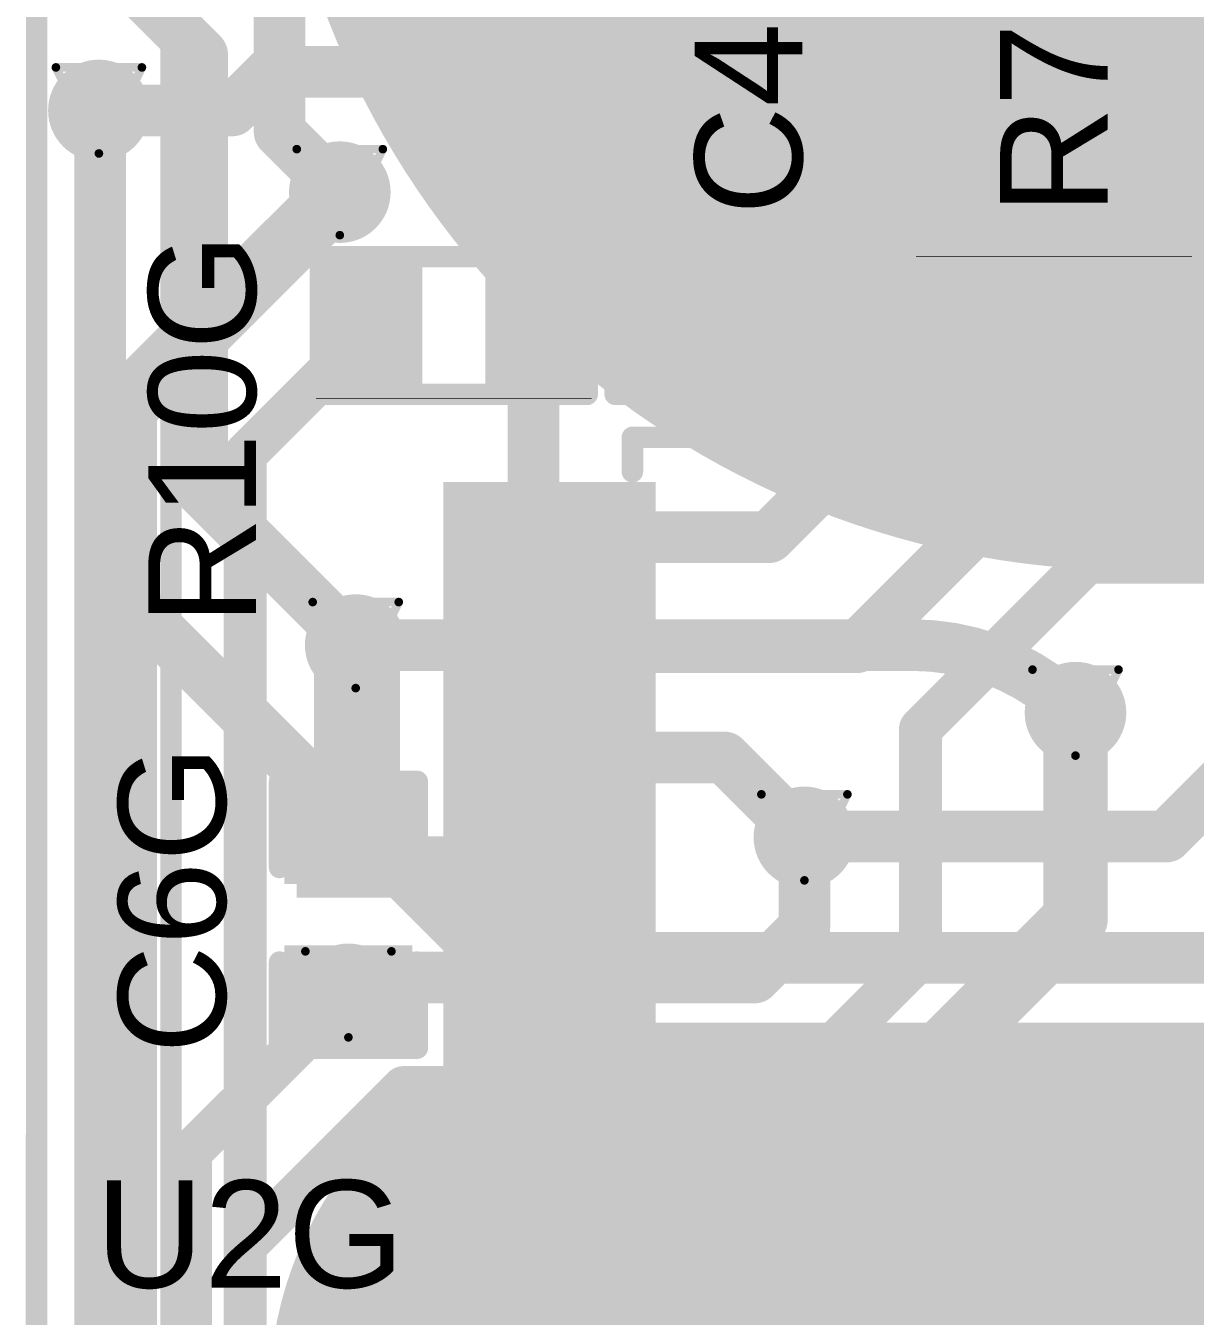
# Model space of a CAD drawing. Header units: inches. Extents: x -3.9 to 9.5, y -7 to 2.6.
# Drawn here: x 3.403 to 3.6748, y -4.8341 to -4.5341 of the extents above; entities that cross this region are included whole.
import ezdxf

# ---------------------------------------------------------------- set-up
doc = ezdxf.new("R2010")
doc.units = ezdxf.units.IN
doc.header["$MEASUREMENT"] = 0
for name, color, linetype in [('Board Outline', 216, 'Continuous'), ('Bottom Layer', 5, 'Continuous'), ('Bottom Overlay', 54, 'Continuous'), ('Bottom Paste', 16, 'Continuous'), ('Bottom Solder', 6, 'Continuous'), ('Drill Drawing', 1, 'Continuous'), ('Top Layer', 1, 'Continuous'), ('Top Overlay', 2, 'Continuous'), ('Top Paste', 8, 'Continuous'), ('Top Solder', 216, 'Continuous'), ('Via Holes', 16, 'Continuous')]:
    doc.layers.add(name, color=color, linetype=linetype)
doc.styles.add('Arial', font='', dxfattribs={"height": 0.2})
doc.styles.get('Arial').set_extended_font_data('Arial')

# ---------------------------------------------------------------- blocks, each defined once
blk = doc.blocks.new('14_TSSOP_35')
at = {"layer": 'Top Layer'}
for points in [[(0.08858, 0.08563), (0.12992, 0.08563), (0.12992, 0.06791), (0.08858, 0.06791)], [(0.08858, 0.06004), (0.12992, 0.06004), (0.12992, 0.04232), (0.08858, 0.04232)], [(0.08858, 0.03445), (0.12992, 0.03445), (0.12992, 0.01673), (0.08858, 0.01673)], [(0.08858, 0.00886), (0.12992, 0.00886), (0.12992, -0.00886), (0.08858, -0.00886)], [(0.08858, -0.01673), (0.12992, -0.01673), (0.12992, -0.03445), (0.08858, -0.03445)], [(0.08858, -0.04232), (0.12992, -0.04232), (0.12992, -0.06004), (0.08858, -0.06004)], [(0.08858, -0.06791), (0.12992, -0.06791), (0.12992, -0.08563), (0.08858, -0.08563)]]:
    blk.add_hatch(color=1, dxfattribs=at).paths.add_polyline_path(points)
at = {"layer": 'Top Paste'}
for points in [[(0.08858, 0.08563), (0.12992, 0.08563), (0.12992, 0.06791), (0.08858, 0.06791)], [(0.08858, 0.06004), (0.12992, 0.06004), (0.12992, 0.04232), (0.08858, 0.04232)], [(0.08858, 0.03445), (0.12992, 0.03445), (0.12992, 0.01673), (0.08858, 0.01673)], [(0.08858, 0.00886), (0.12992, 0.00886), (0.12992, -0.00886), (0.08858, -0.00886)], [(0.08858, -0.01673), (0.12992, -0.01673), (0.12992, -0.03445), (0.08858, -0.03445)], [(0.08858, -0.04232), (0.12992, -0.04232), (0.12992, -0.06004), (0.08858, -0.06004)], [(0.08858, -0.06791), (0.12992, -0.06791), (0.12992, -0.08563), (0.08858, -0.08563)]]:
    blk.add_hatch(color=8, dxfattribs=at).paths.add_polyline_path(points)
at = {"layer": 'Top Solder'}
for points in [[(0.08458, 0.08963), (0.13392, 0.08963), (0.13392, 0.06391), (0.08458, 0.06391)], [(0.08458, 0.06404), (0.13392, 0.06404), (0.13392, 0.03832), (0.08458, 0.03832)], [(0.08458, 0.03845), (0.13392, 0.03845), (0.13392, 0.01273), (0.08458, 0.01273)], [(0.08458, 0.01286), (0.13392, 0.01286), (0.13392, -0.01286), (0.08458, -0.01286)], [(0.08458, -0.01273), (0.13392, -0.01273), (0.13392, -0.03845), (0.08458, -0.03845)], [(0.08458, -0.03832), (0.13392, -0.03832), (0.13392, -0.06404), (0.08458, -0.06404)], [(0.08458, -0.06391), (0.13392, -0.06391), (0.13392, -0.08963), (0.08458, -0.08963)]]:
    blk.add_hatch(color=216, dxfattribs=at).paths.add_polyline_path(points)
at = {"layer": 'Top Overlay'}
for points in [[(0.09, 0.1, 0.005, 0.005, 0), (-0.09, 0.1, 0.005, 0.005, 0)], [(0.09, 0.1, 0.005, 0.005, 0), (0.09, 0.092, 0.005, 0.005, 0)], [(0.09, -0.092, 0.005, 0.005, 0), (0.09, -0.1, 0.005, 0.005, 0)], [(0.09, -0.1, 0.005, 0.005, 0), (-0.09, -0.1, 0.005, 0.005, 0)]]:
    blk.add_lwpolyline(points, format="xyseb", dxfattribs=at)
for points in [[(0.08875, 0.1, 0.0025, 0.0025, 1), (0.09125, 0.1, 0.0025, 0.0025, 1)], [(0.08875, 0.1, 0.0025, 0.0025, 1), (0.09125, 0.1, 0.0025, 0.0025, 1)], [(0.08875, 0.092, 0.0025, 0.0025, 1), (0.09125, 0.092, 0.0025, 0.0025, 1)], [(0.08875, -0.092, 0.0025, 0.0025, 1), (0.09125, -0.092, 0.0025, 0.0025, 1)], [(0.08875, -0.1, 0.0025, 0.0025, 1), (0.09125, -0.1, 0.0025, 0.0025, 1)], [(0.08875, -0.1, 0.0025, 0.0025, 1), (0.09125, -0.1, 0.0025, 0.0025, 1)]]:
    blk.add_lwpolyline(points, format="xyseb", close=True, dxfattribs=at)
blk = doc.blocks.new('R___0402_112')
at = {"layer": 'Top Layer'}
for points in [[(-0.0275, -0.0125), (-0.0275, 0.0125), (-0.0095, 0.0125), (-0.0095, -0.0125)], [(0.0095, -0.0125), (0.0095, 0.0125), (0.0275, 0.0125), (0.0275, -0.0125)]]:
    blk.add_hatch(color=1, dxfattribs=at).paths.add_polyline_path(points)
at = {"layer": 'Top Paste'}
for points in [[(-0.0275, -0.0125), (-0.0275, 0.0125), (-0.0095, 0.0125), (-0.0095, -0.0125)], [(0.0095, -0.0125), (0.0095, 0.0125), (0.0275, 0.0125), (0.0275, -0.0125)]]:
    blk.add_hatch(color=8, dxfattribs=at).paths.add_polyline_path(points)
at = {"layer": 'Top Solder'}
for points in [[(-0.02967, -0.01467), (-0.02967, 0.01467), (-0.00733, 0.01467), (-0.00733, -0.01467)], [(0.00733, -0.01467), (0.00733, 0.01467), (0.02967, 0.01467), (0.02967, -0.01467)]]:
    blk.add_hatch(color=216, dxfattribs=at).paths.add_polyline_path(points)
at = {"layer": 'Top Overlay'}
for points in [[(-0.031, -0.016, 0.005, 0.005, 0), (-0.031, 0.016, 0.005, 0.005, 0)], [(-0.031, 0.016, 0.005, 0.005, 0), (0.031, 0.016, 0.005, 0.005, 0)], [(0.031, -0.016, 0.005, 0.005, 0), (0.031, 0.016, 0.005, 0.005, 0)], [(-0.031, -0.016, 0.005, 0.005, 0), (0.031, -0.016, 0.005, 0.005, 0)], [(-0.032, -0.017, 0.000127, 0.000127, 0), (0.032, -0.017, 0.000127, 0.000127, 0)]]:
    blk.add_lwpolyline(points, format="xyseb", dxfattribs=at)
for points in [[(-0.03225, 0.016, 0.0025, 0.0025, 1), (-0.02975, 0.016, 0.0025, 0.0025, 1)], [(-0.03225, 0.016, 0.0025, 0.0025, 1), (-0.02975, 0.016, 0.0025, 0.0025, 1)], [(0.02975, 0.016, 0.0025, 0.0025, 1), (0.03225, 0.016, 0.0025, 0.0025, 1)], [(0.02975, 0.016, 0.0025, 0.0025, 1), (0.03225, 0.016, 0.0025, 0.0025, 1)], [(-0.03225, -0.016, 0.0025, 0.0025, 1), (-0.02975, -0.016, 0.0025, 0.0025, 1)], [(-0.03225, -0.016, 0.0025, 0.0025, 1), (-0.02975, -0.016, 0.0025, 0.0025, 1)], [(0.02975, -0.016, 0.0025, 0.0025, 1), (0.03225, -0.016, 0.0025, 0.0025, 1)], [(0.02975, -0.016, 0.0025, 0.0025, 1), (0.03225, -0.016, 0.0025, 0.0025, 1)], [(-0.03203, -0.017, 0.0000635, 0.0000635, 1), (-0.03197, -0.017, 0.0000635, 0.0000635, 1)], [(0.03197, -0.017, 0.0000635, 0.0000635, 1), (0.03203, -0.017, 0.0000635, 0.0000635, 1)]]:
    blk.add_lwpolyline(points, format="xyseb", close=True, dxfattribs=at)
blk = doc.blocks.new('R__0402_133')
at = {"layer": 'Top Layer'}
for points in [[(-0.0275, -0.0125), (-0.0275, 0.0125), (-0.0095, 0.0125), (-0.0095, -0.0125)], [(0.0095, -0.0125), (0.0095, 0.0125), (0.0275, 0.0125), (0.0275, -0.0125)]]:
    blk.add_hatch(color=1, dxfattribs=at).paths.add_polyline_path(points)
at = {"layer": 'Top Paste'}
for points in [[(-0.0275, -0.0125), (-0.0275, 0.0125), (-0.0095, 0.0125), (-0.0095, -0.0125)], [(0.0095, -0.0125), (0.0095, 0.0125), (0.0275, 0.0125), (0.0275, -0.0125)]]:
    blk.add_hatch(color=8, dxfattribs=at).paths.add_polyline_path(points)
at = {"layer": 'Top Solder'}
for points in [[(-0.0315, -0.0165), (-0.0315, 0.0165), (-0.0055, 0.0165), (-0.0055, -0.0165)], [(0.0055, -0.0165), (0.0055, 0.0165), (0.0315, 0.0165), (0.0315, -0.0165)]]:
    blk.add_hatch(color=216, dxfattribs=at).paths.add_polyline_path(points)
at = {"layer": 'Top Overlay'}
for points in [[(-0.031, 0.016, 0.005, 0.005, 0), (-0.031, -0.016, 0.005, 0.005, 0)], [(0.031, 0.016, 0.005, 0.005, 0), (-0.031, 0.016, 0.005, 0.005, 0)], [(0.031, 0.016, 0.005, 0.005, 0), (0.031, -0.016, 0.005, 0.005, 0)], [(0.031, -0.016, 0.005, 0.005, 0), (-0.031, -0.016, 0.005, 0.005, 0)], [(0.032, -0.017, 0.000127, 0.000127, 0), (-0.032, -0.017, 0.000127, 0.000127, 0)]]:
    blk.add_lwpolyline(points, format="xyseb", dxfattribs=at)
for points in [[(-0.03225, 0.016, 0.0025, 0.0025, 1), (-0.02975, 0.016, 0.0025, 0.0025, 1)], [(-0.03225, 0.016, 0.0025, 0.0025, 1), (-0.02975, 0.016, 0.0025, 0.0025, 1)], [(0.02975, 0.016, 0.0025, 0.0025, 1), (0.03225, 0.016, 0.0025, 0.0025, 1)], [(0.02975, 0.016, 0.0025, 0.0025, 1), (0.03225, 0.016, 0.0025, 0.0025, 1)], [(-0.03225, -0.016, 0.0025, 0.0025, 1), (-0.02975, -0.016, 0.0025, 0.0025, 1)], [(-0.03225, -0.016, 0.0025, 0.0025, 1), (-0.02975, -0.016, 0.0025, 0.0025, 1)], [(0.02975, -0.016, 0.0025, 0.0025, 1), (0.03225, -0.016, 0.0025, 0.0025, 1)], [(0.02975, -0.016, 0.0025, 0.0025, 1), (0.03225, -0.016, 0.0025, 0.0025, 1)], [(-0.03203, -0.017, 0.0000635, 0.0000635, 1), (-0.03197, -0.017, 0.0000635, 0.0000635, 1)], [(0.03197, -0.017, 0.0000635, 0.0000635, 1), (0.03203, -0.017, 0.0000635, 0.0000635, 1)]]:
    blk.add_lwpolyline(points, format="xyseb", close=True, dxfattribs=at)
blk = doc.blocks.new('_EMG________B_196')
at = {"layer": 'Bottom Layer'}
h = blk.add_hatch(color=5, dxfattribs=at)
edge = h.paths.add_edge_path()
edge.add_arc((0, 0.3932), 0.19685, 0, 360)
h = blk.add_hatch(color=5, dxfattribs=at)
edge = h.paths.add_edge_path()
edge.add_arc((-0.11417, 0.0005), 0.08268, 90, 270)
edge.add_line((-0.11417, -0.08217), (0.11417, -0.08217))
edge.add_arc((0.11417, 0.0005), 0.08268, 270, 450)
edge.add_line((0.11417, 0.08318), (-0.11417, 0.08318))
at = {"layer": 'Bottom Paste'}
h = blk.add_hatch(color=16, dxfattribs=at)
edge = h.paths.add_edge_path()
edge.add_arc((0, 0.3932), 0.19685, 0, 360)
h = blk.add_hatch(color=16, dxfattribs=at)
edge = h.paths.add_edge_path()
edge.add_arc((-0.11417, 0.0005), 0.08268, 90, 270)
edge.add_line((-0.11417, -0.08217), (0.11417, -0.08217))
edge.add_arc((0.11417, 0.0005), 0.08268, 270, 450)
edge.add_line((0.11417, 0.08318), (-0.11417, 0.08318))
at = {"layer": 'Bottom Solder'}
h = blk.add_hatch(color=6, dxfattribs=at)
edge = h.paths.add_edge_path()
edge.add_arc((0, 0.3932), 0.20085, 0, 360)
h = blk.add_hatch(color=6, dxfattribs=at)
edge = h.paths.add_edge_path()
edge.add_arc((-0.11417, 0.0005), 0.08668, 90, 270)
edge.add_line((-0.11417, -0.08617), (0.11417, -0.08617))
edge.add_arc((0.11417, 0.0005), 0.08668, 270, 450)
edge.add_line((0.11417, 0.08718), (-0.11417, 0.08718))
at = {"layer": 'Bottom Overlay'}
blk.add_lwpolyline([(-0.22375, -0.43172, 0.005, 0.005, 0), (-0.22375, 0.43172, 0.005, 0.005, 0)], format="xyseb", dxfattribs=at)
blk = doc.blocks.new('C___0402_224')
at = {"layer": 'Top Layer'}
for points in [[(-0.0275, -0.0125), (-0.0275, 0.0125), (-0.0095, 0.0125), (-0.0095, -0.0125)], [(0.0095, -0.0125), (0.0095, 0.0125), (0.0275, 0.0125), (0.0275, -0.0125)]]:
    blk.add_hatch(color=1, dxfattribs=at).paths.add_polyline_path(points)
at = {"layer": 'Top Paste'}
for points in [[(-0.0275, -0.0125), (-0.0275, 0.0125), (-0.0095, 0.0125), (-0.0095, -0.0125)], [(0.0095, -0.0125), (0.0095, 0.0125), (0.0275, 0.0125), (0.0275, -0.0125)]]:
    blk.add_hatch(color=8, dxfattribs=at).paths.add_polyline_path(points)
at = {"layer": 'Top Solder'}
for points in [[(-0.02986, -0.01486), (-0.02986, 0.01486), (-0.00714, 0.01486), (-0.00714, -0.01486)], [(0.00714, -0.01486), (0.00714, 0.01486), (0.02986, 0.01486), (0.02986, -0.01486)]]:
    blk.add_hatch(color=216, dxfattribs=at).paths.add_polyline_path(points)
at = {"layer": 'Top Overlay'}
for points in [[(-0.011, 0.016, 0.005, 0.005, 0), (-0.031, 0.016, 0.005, 0.005, 0)], [(-0.031, -0.016, 0.005, 0.005, 0), (-0.031, 0.016, 0.005, 0.005, 0)], [(0.031, 0.016, 0.005, 0.005, 0), (0.011, 0.016, 0.005, 0.005, 0)], [(0.031, -0.016, 0.005, 0.005, 0), (0.031, 0.016, 0.005, 0.005, 0)], [(-0.011, -0.016, 0.005, 0.005, 0), (-0.031, -0.016, 0.005, 0.005, 0)], [(0.031, -0.016, 0.005, 0.005, 0), (0.011, -0.016, 0.005, 0.005, 0)]]:
    blk.add_lwpolyline(points, format="xyseb", dxfattribs=at)
for points in [[(-0.03225, 0.016, 0.0025, 0.0025, 1), (-0.02975, 0.016, 0.0025, 0.0025, 1)], [(-0.03225, 0.016, 0.0025, 0.0025, 1), (-0.02975, 0.016, 0.0025, 0.0025, 1)], [(-0.01225, 0.016, 0.0025, 0.0025, 1), (-0.00975, 0.016, 0.0025, 0.0025, 1)], [(0.00975, 0.016, 0.0025, 0.0025, 1), (0.01225, 0.016, 0.0025, 0.0025, 1)], [(0.02975, 0.016, 0.0025, 0.0025, 1), (0.03225, 0.016, 0.0025, 0.0025, 1)], [(0.02975, 0.016, 0.0025, 0.0025, 1), (0.03225, 0.016, 0.0025, 0.0025, 1)], [(-0.03225, -0.016, 0.0025, 0.0025, 1), (-0.02975, -0.016, 0.0025, 0.0025, 1)], [(-0.03225, -0.016, 0.0025, 0.0025, 1), (-0.02975, -0.016, 0.0025, 0.0025, 1)], [(-0.01225, -0.016, 0.0025, 0.0025, 1), (-0.00975, -0.016, 0.0025, 0.0025, 1)], [(0.00975, -0.016, 0.0025, 0.0025, 1), (0.01225, -0.016, 0.0025, 0.0025, 1)], [(0.02975, -0.016, 0.0025, 0.0025, 1), (0.03225, -0.016, 0.0025, 0.0025, 1)], [(0.02975, -0.016, 0.0025, 0.0025, 1), (0.03225, -0.016, 0.0025, 0.0025, 1)]]:
    blk.add_lwpolyline(points, format="xyseb", close=True, dxfattribs=at)
blk = doc.blocks.new('C___0402_238')
at = {"layer": 'Top Layer'}
for points in [[(-0.0275, -0.0125), (-0.0275, 0.0125), (-0.0095, 0.0125), (-0.0095, -0.0125)], [(0.0095, -0.0125), (0.0095, 0.0125), (0.0275, 0.0125), (0.0275, -0.0125)]]:
    blk.add_hatch(color=1, dxfattribs=at).paths.add_polyline_path(points)
at = {"layer": 'Top Paste'}
for points in [[(-0.0275, -0.0125), (-0.0275, 0.0125), (-0.0095, 0.0125), (-0.0095, -0.0125)], [(0.0095, -0.0125), (0.0095, 0.0125), (0.0275, 0.0125), (0.0275, -0.0125)]]:
    blk.add_hatch(color=8, dxfattribs=at).paths.add_polyline_path(points)
at = {"layer": 'Top Solder'}
for points in [[(-0.02986, -0.01486), (-0.02986, 0.01486), (-0.00714, 0.01486), (-0.00714, -0.01486)], [(0.00714, -0.01486), (0.00714, 0.01486), (0.02986, 0.01486), (0.02986, -0.01486)]]:
    blk.add_hatch(color=216, dxfattribs=at).paths.add_polyline_path(points)
at = {"layer": 'Top Overlay'}
for points in [[(-0.011, 0.016, 0.005, 0.005, 0), (-0.031, 0.016, 0.005, 0.005, 0)], [(-0.031, 0.016, 0.005, 0.005, 0), (-0.031, -0.016, 0.005, 0.005, 0)], [(0.031, 0.016, 0.005, 0.005, 0), (0.011, 0.016, 0.005, 0.005, 0)], [(0.031, 0.016, 0.005, 0.005, 0), (0.031, -0.016, 0.005, 0.005, 0)], [(-0.011, -0.016, 0.005, 0.005, 0), (-0.031, -0.016, 0.005, 0.005, 0)], [(0.031, -0.016, 0.005, 0.005, 0), (0.011, -0.016, 0.005, 0.005, 0)]]:
    blk.add_lwpolyline(points, format="xyseb", dxfattribs=at)
for points in [[(-0.03225, 0.016, 0.0025, 0.0025, 1), (-0.02975, 0.016, 0.0025, 0.0025, 1)], [(-0.03225, 0.016, 0.0025, 0.0025, 1), (-0.02975, 0.016, 0.0025, 0.0025, 1)], [(-0.01225, 0.016, 0.0025, 0.0025, 1), (-0.00975, 0.016, 0.0025, 0.0025, 1)], [(0.00975, 0.016, 0.0025, 0.0025, 1), (0.01225, 0.016, 0.0025, 0.0025, 1)], [(0.02975, 0.016, 0.0025, 0.0025, 1), (0.03225, 0.016, 0.0025, 0.0025, 1)], [(0.02975, 0.016, 0.0025, 0.0025, 1), (0.03225, 0.016, 0.0025, 0.0025, 1)], [(-0.03225, -0.016, 0.0025, 0.0025, 1), (-0.02975, -0.016, 0.0025, 0.0025, 1)], [(-0.03225, -0.016, 0.0025, 0.0025, 1), (-0.02975, -0.016, 0.0025, 0.0025, 1)], [(-0.01225, -0.016, 0.0025, 0.0025, 1), (-0.00975, -0.016, 0.0025, 0.0025, 1)], [(0.00975, -0.016, 0.0025, 0.0025, 1), (0.01225, -0.016, 0.0025, 0.0025, 1)], [(0.02975, -0.016, 0.0025, 0.0025, 1), (0.03225, -0.016, 0.0025, 0.0025, 1)], [(0.02975, -0.016, 0.0025, 0.0025, 1), (0.03225, -0.016, 0.0025, 0.0025, 1)]]:
    blk.add_lwpolyline(points, format="xyseb", close=True, dxfattribs=at)

msp = doc.modelspace()

# ---------------------------------------------------------------- hatches: boundary and pattern name
at = {"layer": 'Bottom Layer'}
h = msp.add_hatch(color=5, dxfattribs=at)
edge = h.paths.add_edge_path()
edge.add_arc((3.41998, -4.55378), 0.01181, 0, 360)
h = msp.add_hatch(color=5, dxfattribs=at)
edge = h.paths.add_edge_path()
edge.add_arc((3.47598, -4.57278), 0.01181, 0, 360)
h = msp.add_hatch(color=5, dxfattribs=at)
edge = h.paths.add_edge_path()
edge.add_arc((3.47968, -4.67808), 0.01181, 0, 360)
h = msp.add_hatch(color=5, dxfattribs=at)
edge = h.paths.add_edge_path()
edge.add_arc((3.647, -4.69378), 0.01181, 0, 360)
h = msp.add_hatch(color=5, dxfattribs=at)
edge = h.paths.add_edge_path()
edge.add_arc((3.58398, -4.72278), 0.01181, 0, 360)
h = msp.add_hatch(color=5, dxfattribs=at)
edge = h.paths.add_edge_path()
edge.add_arc((3.47798, -4.75928), 0.01181, 0, 360)
at = {"layer": 'Top Layer'}
h = msp.add_hatch(color=1, dxfattribs=at)
edge = h.paths.add_edge_path()
edge.add_arc((3.41998, -4.55378), 0.01181, 0, 360)
h = msp.add_hatch(color=1, dxfattribs=at)
edge = h.paths.add_edge_path()
edge.add_arc((3.47598, -4.57278), 0.01181, 0, 360)
for points in [[(3.65, -4.61778), (3.706, -4.61778), (3.706, -4.57178), (3.65, -4.57178)], [(3.579, -4.61878), (3.634, -4.61878), (3.634, -4.59078), (3.579, -4.59078)], [(3.46598, -4.73678), (3.49398, -4.73678), (3.49398, -4.71078), (3.46598, -4.71078)], [(3.49298, -4.85878), (3.56398, -4.85878), (3.56398, -4.79778), (3.49298, -4.79778)]]:
    msp.add_hatch(color=1, dxfattribs=at).paths.add_polyline_path(points)
h = msp.add_hatch(color=1, dxfattribs=at)
edge = h.paths.add_edge_path()
edge.add_arc((3.47968, -4.67808), 0.01181, 0, 360)
h = msp.add_hatch(color=1, dxfattribs=at)
edge = h.paths.add_edge_path()
edge.add_arc((3.647, -4.69378), 0.01181, 0, 360)
h = msp.add_hatch(color=1, dxfattribs=at)
edge = h.paths.add_edge_path()
edge.add_arc((3.58398, -4.72278), 0.01181, 0, 360)
h = msp.add_hatch(color=1, dxfattribs=at)
edge = h.paths.add_edge_path()
edge.add_arc((3.47798, -4.75928), 0.01181, 0, 360)
at = {"layer": 'Via Holes'}
h = msp.add_hatch(color=7, dxfattribs=at)
edge = h.paths.add_edge_path()
edge.add_arc((3.41998, -4.55378), 0.00591, 0, 360)
h = msp.add_hatch(color=7, dxfattribs=at)
edge = h.paths.add_edge_path()
edge.add_arc((3.47598, -4.57278), 0.00591, 0, 360)
h = msp.add_hatch(color=7, dxfattribs=at)
edge = h.paths.add_edge_path()
edge.add_arc((3.47968, -4.67808), 0.00591, 0, 360)
h = msp.add_hatch(color=7, dxfattribs=at)
edge = h.paths.add_edge_path()
edge.add_arc((3.647, -4.69378), 0.00591, 0, 360)
h = msp.add_hatch(color=7, dxfattribs=at)
edge = h.paths.add_edge_path()
edge.add_arc((3.58398, -4.72278), 0.00591, 0, 360)
h = msp.add_hatch(color=7, dxfattribs=at)
edge = h.paths.add_edge_path()
edge.add_arc((3.47798, -4.75928), 0.00591, 0, 360)

# ---------------------------------------------------------------- linework, layer by layer
at = {"layer": 'Board Outline'}
msp.add_lwpolyline([(3.40549, -5.28378, 0.005, 0.005, 0), (3.4055, -4.42332, 0.005, 0.005, 0)], format="xyseb", dxfattribs=at)
at = {"layer": 'Bottom Layer'}
for points in [[(3.44679, -4.51359, 0.012, 0.012, 0), (3.46198, -4.52878, 0.012, 0.012, 0)], [(3.42298, -4.51978, 0.012, 0.012, 0), (3.44398, -4.54078, 0.012, 0.012, 0)], [(3.46198, -4.55878, 0.012, 0.012, 0), (3.46198, -4.52878, 0.012, 0.012, 0)], [(3.44398, -4.64238, 0.012, 0.012, 0), (3.44398, -4.54078, 0.012, 0.012, 0)], [(3.41998, -4.55378, 0.012, 0.012, 0), (3.4203, -4.5541, 0.012, 0.012, 0)], [(3.4203, -4.66086, 0.012, 0.012, 0), (3.4203, -4.5541, 0.012, 0.012, 0)], [(3.46198, -4.55878, 0.012, 0.012, 0), (3.47598, -4.57278, 0.012, 0.012, 0)], [(3.44398, -4.64238, 0.012, 0.012, 0), (3.47968, -4.67808, 0.012, 0.012, 0)], [(3.4203, -5.22328, 0.012, 0.012, 0), (3.4203, -4.66086, 0.012, 0.012, 0)], [(3.4203, -4.66086, 0.012, 0.012, 0), (3.51022, -4.75078, 0.012, 0.012, 0)], [(3.47968, -4.67808, 0.012, 0.012, 0), (3.60909, -4.67808, 0.012, 0.012, 0)], [(3.60909, -4.67808, 0.012, 0.012, -0.198913), (3.647, -4.69378, 0.012, 0.012, 0)], [(3.66817, -4.72259, 0.012, 0.012, 0), (3.68798, -4.70278, 0.012, 0.012, 0)], [(3.58398, -4.72278, 0.012, 0.012, 0), (3.58417, -4.72259, 0.012, 0.012, 0)], [(3.58417, -4.72259, 0.012, 0.012, 0), (3.66817, -4.72259, 0.012, 0.012, 0)], [(3.51022, -4.75078, 0.012, 0.012, 0), (3.688, -4.75078, 0.012, 0.012, 0)], [(3.4413, -4.79596, 0.01, 0.01, 0), (3.47798, -4.75928, 0.01, 0.01, 0)], [(3.4413, -5.1251, 0.01, 0.01, 0), (3.4413, -4.79596, 0.01, 0.01, 0)]]:
    msp.add_lwpolyline(points, format="xyseb", dxfattribs=at)
for points in [[(3.45898, -4.52878, 0.006, 0.006, 1), (3.46498, -4.52878, 0.006, 0.006, 1)], [(3.45898, -4.52878, 0.006, 0.006, 1), (3.46498, -4.52878, 0.006, 0.006, 1)], [(3.44098, -4.54078, 0.006, 0.006, 1), (3.44698, -4.54078, 0.006, 0.006, 1)], [(3.44098, -4.54078, 0.006, 0.006, 1), (3.44698, -4.54078, 0.006, 0.006, 1)], [(3.41698, -4.55378, 0.006, 0.006, 1), (3.42298, -4.55378, 0.006, 0.006, 1)], [(3.4173, -4.5541, 0.006, 0.006, 1), (3.4233, -4.5541, 0.006, 0.006, 1)], [(3.4173, -4.5541, 0.006, 0.006, 1), (3.4233, -4.5541, 0.006, 0.006, 1)], [(3.45898, -4.55878, 0.006, 0.006, 1), (3.46498, -4.55878, 0.006, 0.006, 1)], [(3.45898, -4.55878, 0.006, 0.006, 1), (3.46498, -4.55878, 0.006, 0.006, 1)], [(3.47298, -4.57278, 0.006, 0.006, 1), (3.47898, -4.57278, 0.006, 0.006, 1)], [(3.44098, -4.64238, 0.006, 0.006, 1), (3.44698, -4.64238, 0.006, 0.006, 1)], [(3.44098, -4.64238, 0.006, 0.006, 1), (3.44698, -4.64238, 0.006, 0.006, 1)], [(3.4173, -4.66086, 0.006, 0.006, 1), (3.4233, -4.66086, 0.006, 0.006, 1)], [(3.4173, -4.66086, 0.006, 0.006, 1), (3.4233, -4.66086, 0.006, 0.006, 1)], [(3.4173, -4.66086, 0.006, 0.006, 1), (3.4233, -4.66086, 0.006, 0.006, 1)], [(3.47668, -4.67808, 0.006, 0.006, 1), (3.48268, -4.67808, 0.006, 0.006, 1)], [(3.47668, -4.67808, 0.006, 0.006, 1), (3.48268, -4.67808, 0.006, 0.006, 1)], [(3.60609, -4.67808, 0.006, 0.006, 1), (3.61209, -4.67808, 0.006, 0.006, 1)], [(3.60609, -4.67808, 0.006, 0.006, 1), (3.61209, -4.67808, 0.006, 0.006, 1)], [(3.644, -4.69378, 0.006, 0.006, 1), (3.65, -4.69378, 0.006, 0.006, 1)], [(3.58098, -4.72278, 0.006, 0.006, 1), (3.58698, -4.72278, 0.006, 0.006, 1)], [(3.58117, -4.72259, 0.006, 0.006, 1), (3.58717, -4.72259, 0.006, 0.006, 1)], [(3.58117, -4.72259, 0.006, 0.006, 1), (3.58717, -4.72259, 0.006, 0.006, 1)], [(3.66517, -4.72259, 0.006, 0.006, 1), (3.67117, -4.72259, 0.006, 0.006, 1)], [(3.66517, -4.72259, 0.006, 0.006, 1), (3.67117, -4.72259, 0.006, 0.006, 1)], [(3.50722, -4.75078, 0.006, 0.006, 1), (3.51322, -4.75078, 0.006, 0.006, 1)], [(3.50722, -4.75078, 0.006, 0.006, 1), (3.51322, -4.75078, 0.006, 0.006, 1)], [(3.47548, -4.75928, 0.005, 0.005, 1), (3.48048, -4.75928, 0.005, 0.005, 1)], [(3.4388, -4.79596, 0.005, 0.005, 1), (3.4438, -4.79596, 0.005, 0.005, 1)], [(3.4388, -4.79596, 0.005, 0.005, 1), (3.4438, -4.79596, 0.005, 0.005, 1)]]:
    msp.add_lwpolyline(points, format="xyseb", close=True, dxfattribs=at)
at = {"layer": 'Drill Drawing'}
for points in [[(3.40998, -4.54378, 0.002, 0.002, 0), (3.42998, -4.54378, 0.002, 0.002, 0)], [(3.40998, -4.54378, 0.002, 0.002, 0), (3.41998, -4.56378, 0.002, 0.002, 0)], [(3.41998, -4.56378, 0.002, 0.002, 0), (3.42998, -4.54378, 0.002, 0.002, 0)], [(3.46598, -4.56278, 0.002, 0.002, 0), (3.48598, -4.56278, 0.002, 0.002, 0)], [(3.46598, -4.56278, 0.002, 0.002, 0), (3.47598, -4.58278, 0.002, 0.002, 0)], [(3.47598, -4.58278, 0.002, 0.002, 0), (3.48598, -4.56278, 0.002, 0.002, 0)], [(3.46968, -4.66808, 0.002, 0.002, 0), (3.48968, -4.66808, 0.002, 0.002, 0)], [(3.46968, -4.66808, 0.002, 0.002, 0), (3.47968, -4.68808, 0.002, 0.002, 0)], [(3.47968, -4.68808, 0.002, 0.002, 0), (3.48968, -4.66808, 0.002, 0.002, 0)], [(3.637, -4.68378, 0.002, 0.002, 0), (3.657, -4.68378, 0.002, 0.002, 0)], [(3.637, -4.68378, 0.002, 0.002, 0), (3.647, -4.70378, 0.002, 0.002, 0)], [(3.647, -4.70378, 0.002, 0.002, 0), (3.657, -4.68378, 0.002, 0.002, 0)], [(3.57398, -4.71278, 0.002, 0.002, 0), (3.59398, -4.71278, 0.002, 0.002, 0)], [(3.57398, -4.71278, 0.002, 0.002, 0), (3.58398, -4.73278, 0.002, 0.002, 0)], [(3.58398, -4.73278, 0.002, 0.002, 0), (3.59398, -4.71278, 0.002, 0.002, 0)], [(3.46798, -4.74928, 0.002, 0.002, 0), (3.48798, -4.74928, 0.002, 0.002, 0)], [(3.46798, -4.74928, 0.002, 0.002, 0), (3.47798, -4.76928, 0.002, 0.002, 0)], [(3.47798, -4.76928, 0.002, 0.002, 0), (3.48798, -4.74928, 0.002, 0.002, 0)]]:
    msp.add_lwpolyline(points, format="xyseb", dxfattribs=at)
for points in [[(3.40948, -4.54378, 0.001, 0.001, 1), (3.41048, -4.54378, 0.001, 0.001, 1)], [(3.40948, -4.54378, 0.001, 0.001, 1), (3.41048, -4.54378, 0.001, 0.001, 1)], [(3.42948, -4.54378, 0.001, 0.001, 1), (3.43048, -4.54378, 0.001, 0.001, 1)], [(3.42948, -4.54378, 0.001, 0.001, 1), (3.43048, -4.54378, 0.001, 0.001, 1)], [(3.41948, -4.56378, 0.001, 0.001, 1), (3.42048, -4.56378, 0.001, 0.001, 1)], [(3.41948, -4.56378, 0.001, 0.001, 1), (3.42048, -4.56378, 0.001, 0.001, 1)], [(3.46548, -4.56278, 0.001, 0.001, 1), (3.46648, -4.56278, 0.001, 0.001, 1)], [(3.46548, -4.56278, 0.001, 0.001, 1), (3.46648, -4.56278, 0.001, 0.001, 1)], [(3.48548, -4.56278, 0.001, 0.001, 1), (3.48648, -4.56278, 0.001, 0.001, 1)], [(3.48548, -4.56278, 0.001, 0.001, 1), (3.48648, -4.56278, 0.001, 0.001, 1)], [(3.47548, -4.58278, 0.001, 0.001, 1), (3.47648, -4.58278, 0.001, 0.001, 1)], [(3.47548, -4.58278, 0.001, 0.001, 1), (3.47648, -4.58278, 0.001, 0.001, 1)], [(3.46918, -4.66808, 0.001, 0.001, 1), (3.47018, -4.66808, 0.001, 0.001, 1)], [(3.46918, -4.66808, 0.001, 0.001, 1), (3.47018, -4.66808, 0.001, 0.001, 1)], [(3.48918, -4.66808, 0.001, 0.001, 1), (3.49018, -4.66808, 0.001, 0.001, 1)], [(3.48918, -4.66808, 0.001, 0.001, 1), (3.49018, -4.66808, 0.001, 0.001, 1)], [(3.6365, -4.68378, 0.001, 0.001, 1), (3.6375, -4.68378, 0.001, 0.001, 1)], [(3.6365, -4.68378, 0.001, 0.001, 1), (3.6375, -4.68378, 0.001, 0.001, 1)], [(3.6565, -4.68378, 0.001, 0.001, 1), (3.6575, -4.68378, 0.001, 0.001, 1)], [(3.6565, -4.68378, 0.001, 0.001, 1), (3.6575, -4.68378, 0.001, 0.001, 1)], [(3.47918, -4.68808, 0.001, 0.001, 1), (3.48018, -4.68808, 0.001, 0.001, 1)], [(3.47918, -4.68808, 0.001, 0.001, 1), (3.48018, -4.68808, 0.001, 0.001, 1)], [(3.6465, -4.70378, 0.001, 0.001, 1), (3.6475, -4.70378, 0.001, 0.001, 1)], [(3.6465, -4.70378, 0.001, 0.001, 1), (3.6475, -4.70378, 0.001, 0.001, 1)], [(3.57348, -4.71278, 0.001, 0.001, 1), (3.57448, -4.71278, 0.001, 0.001, 1)], [(3.57348, -4.71278, 0.001, 0.001, 1), (3.57448, -4.71278, 0.001, 0.001, 1)], [(3.59348, -4.71278, 0.001, 0.001, 1), (3.59448, -4.71278, 0.001, 0.001, 1)], [(3.59348, -4.71278, 0.001, 0.001, 1), (3.59448, -4.71278, 0.001, 0.001, 1)], [(3.58348, -4.73278, 0.001, 0.001, 1), (3.58448, -4.73278, 0.001, 0.001, 1)], [(3.58348, -4.73278, 0.001, 0.001, 1), (3.58448, -4.73278, 0.001, 0.001, 1)], [(3.46748, -4.74928, 0.001, 0.001, 1), (3.46848, -4.74928, 0.001, 0.001, 1)], [(3.46748, -4.74928, 0.001, 0.001, 1), (3.46848, -4.74928, 0.001, 0.001, 1)], [(3.48748, -4.74928, 0.001, 0.001, 1), (3.48848, -4.74928, 0.001, 0.001, 1)], [(3.48748, -4.74928, 0.001, 0.001, 1), (3.48848, -4.74928, 0.001, 0.001, 1)], [(3.47748, -4.76928, 0.001, 0.001, 1), (3.47848, -4.76928, 0.001, 0.001, 1)], [(3.47748, -4.76928, 0.001, 0.001, 1), (3.47848, -4.76928, 0.001, 0.001, 1)]]:
    msp.add_lwpolyline(points, format="xyseb", close=True, dxfattribs=at)
at = {"layer": 'Top Layer'}
for points in [[(3.64828, -4.48231, 0.012, 0.012, -0.414214), (3.58581, -4.54478, 0.012, 0.012, 0)], [(3.45101, -4.55378, 0.012, 0.012, 0), (3.46001, -4.54478, 0.012, 0.012, 0)], [(3.46001, -4.54478, 0.012, 0.012, 0), (3.58581, -4.54478, 0.012, 0.012, 0)], [(3.41998, -4.55378, 0.012, 0.012, 0), (3.45101, -4.55378, 0.012, 0.012, 0)], [(3.42598, -4.62278, 0.015, 0.015, 0), (3.47598, -4.57278, 0.015, 0.015, 0)], [(3.5525, -4.58264, 0.01, 0.01, 0), (3.55836, -4.57678, 0.01, 0.01, 0)], [(3.55836, -4.57678, 0.01, 0.01, 0), (3.667, -4.57678, 0.01, 0.01, 0)], [(3.5525, -4.60378, 0.01, 0.01, 0), (3.5525, -4.58264, 0.01, 0.01, 0)], [(3.5525, -4.60378, 0.01, 0.01, 0), (3.5565, -4.59978, 0.01, 0.01, 0)], [(3.46298, -4.62478, 0.01, 0.01, 0), (3.48398, -4.60378, 0.01, 0.01, 0)], [(3.52098, -4.65023, 0.012, 0.012, 0), (3.52098, -4.60378, 0.012, 0.012, 0)], [(3.657, -4.60828, 0.01, 0.01, 0), (3.6605, -4.60478, 0.01, 0.01, 0)], [(3.6605, -4.61426, 0.01, 0.01, 0), (3.6605, -4.60478, 0.01, 0.01, 0)], [(3.664, -4.61178, 0.01, 0.01, 0), (3.671, -4.60478, 0.01, 0.01, 0)], [(3.671, -4.60478, 0.01, 0.01, 0), (3.693, -4.60478, 0.01, 0.01, 0)], [(3.59777, -4.63099, 0.012, 0.012, 0), (3.59777, -4.61178, 0.012, 0.012, 0)], [(3.59616, -4.6786, 0.012, 0.012, 0), (3.6605, -4.61426, 0.012, 0.012, 0)], [(3.42598, -4.95678, 0.015, 0.015, 0), (3.42598, -4.62278, 0.015, 0.015, 0)], [(3.454, -4.63376, 0.01, 0.01, 0), (3.46298, -4.62478, 0.01, 0.01, 0)], [(3.57575, -4.65301, 0.012, 0.012, 0), (3.59777, -4.63099, 0.012, 0.012, 0)], [(3.454, -4.81776, 0.01, 0.01, 0), (3.454, -4.63376, 0.01, 0.01, 0)], [(3.52098, -4.65023, 0.012, 0.012, 0), (3.52365, -4.6529, 0.012, 0.012, 0)], [(3.52376, -4.65301, 0.012, 0.012, 0), (3.52475, -4.65301, 0.012, 0.012, 0)], [(3.52365, -4.6529, 0.01, 0.01, 0), (3.52376, -4.65301, 0.01, 0.01, 0)], [(3.52475, -4.65301, 0.012, 0.012, 0), (3.57575, -4.65301, 0.012, 0.012, 0)], [(3.61098, -4.69754, 0.01, 0.01, 0), (3.64974, -4.65878, 0.01, 0.01, 0)], [(3.64974, -4.65878, 0.01, 0.01, 0), (3.68079, -4.65878, 0.01, 0.01, 0)], [(3.47998, -4.72228, 0.02, 0.02, 0), (3.47998, -4.67838, 0.02, 0.02, 0)], [(3.52376, -4.6786, 0.012, 0.012, 0), (3.59616, -4.6786, 0.012, 0.012, 0)], [(3.647, -4.74176, 0.015, 0.015, 0), (3.647, -4.69378, 0.015, 0.015, 0)], [(3.61098, -4.75078, 0.01, 0.01, 0), (3.61098, -4.69754, 0.01, 0.01, 0)], [(3.52475, -4.70419, 0.012, 0.012, 0), (3.56539, -4.70419, 0.012, 0.012, 0)], [(3.56539, -4.70419, 0.012, 0.012, 0), (3.58398, -4.72278, 0.012, 0.012, 0)], [(3.47998, -4.72378, 0.02, 0.02, 0), (3.47998, -4.72228, 0.02, 0.02, 0)], [(3.47798, -4.72228, 0.01, 0.01, 0), (3.47998, -4.72228, 0.01, 0.01, 0)], [(3.47998, -4.72378, 0.012, 0.012, 0), (3.48473, -4.72854, 0.012, 0.012, 0)], [(3.47998, -4.72228, 0.01, 0.01, 0), (3.48148, -4.72228, 0.01, 0.01, 0)], [(3.58398, -4.74378, 0.012, 0.012, 0), (3.58398, -4.72278, 0.012, 0.012, 0)], [(3.48473, -4.72854, 0.012, 0.012, 0), (3.5235, -4.72854, 0.012, 0.012, 0)], [(3.5235, -4.72854, 0.012, 0.012, 0), (3.52475, -4.72978, 0.012, 0.012, 0)], [(3.59048, -4.79828, 0.015, 0.015, 0), (3.647, -4.74176, 0.015, 0.015, 0)], [(3.57239, -4.75537, 0.012, 0.012, 0), (3.58398, -4.74378, 0.012, 0.012, 0)], [(3.55798, -4.80378, 0.01, 0.01, 0), (3.61098, -4.75078, 0.01, 0.01, 0)], [(3.48148, -4.75928, 0.012, 0.012, 0), (3.48539, -4.75537, 0.012, 0.012, 0)], [(3.48539, -4.75537, 0.012, 0.012, 0), (3.52475, -4.75537, 0.012, 0.012, 0)], [(3.52475, -4.75537, 0.012, 0.012, 0), (3.57239, -4.75537, 0.012, 0.012, 0)], [(3.47798, -4.75928, 0.012, 0.012, 0), (3.48148, -4.75928, 0.012, 0.012, 0)], [(3.454, -4.81776, 0.01, 0.01, 0), (3.4908, -4.78096, 0.01, 0.01, 0)], [(3.4908, -4.78096, 0.01, 0.01, 0), (3.52376, -4.78096, 0.01, 0.01, 0)], [(3.59048, -4.85578, 0.015, 0.015, 0), (3.59048, -4.79828, 0.015, 0.015, 0)], [(3.454, -4.86578, 0.01, 0.01, 0), (3.454, -4.81776, 0.01, 0.01, 0)], [(3.527, -4.82828, 0.01, 0.01, 0), (3.54972, -4.851, 0.01, 0.01, 0)]]:
    msp.add_lwpolyline(points, format="xyseb", dxfattribs=at)
for points in [[(3.45701, -4.54478, 0.006, 0.006, 1), (3.46301, -4.54478, 0.006, 0.006, 1)], [(3.45701, -4.54478, 0.006, 0.006, 1), (3.46301, -4.54478, 0.006, 0.006, 1)], [(3.58281, -4.54478, 0.006, 0.006, 1), (3.58881, -4.54478, 0.006, 0.006, 1)], [(3.58281, -4.54478, 0.006, 0.006, 1), (3.58881, -4.54478, 0.006, 0.006, 1)], [(3.41698, -4.55378, 0.006, 0.006, 1), (3.42298, -4.55378, 0.006, 0.006, 1)], [(3.44801, -4.55378, 0.006, 0.006, 1), (3.45401, -4.55378, 0.006, 0.006, 1)], [(3.44801, -4.55378, 0.006, 0.006, 1), (3.45401, -4.55378, 0.006, 0.006, 1)], [(3.47223, -4.57278, 0.0075, 0.0075, 1), (3.47973, -4.57278, 0.0075, 0.0075, 1)], [(3.55586, -4.57678, 0.005, 0.005, 1), (3.56086, -4.57678, 0.005, 0.005, 1)], [(3.55586, -4.57678, 0.005, 0.005, 1), (3.56086, -4.57678, 0.005, 0.005, 1)], [(3.6645, -4.57678, 0.005, 0.005, 1), (3.6695, -4.57678, 0.005, 0.005, 1)], [(3.55, -4.58264, 0.005, 0.005, 1), (3.555, -4.58264, 0.005, 0.005, 1)], [(3.55, -4.58264, 0.005, 0.005, 1), (3.555, -4.58264, 0.005, 0.005, 1)], [(3.554, -4.59978, 0.005, 0.005, 1), (3.559, -4.59978, 0.005, 0.005, 1)], [(3.48148, -4.60378, 0.005, 0.005, 1), (3.48648, -4.60378, 0.005, 0.005, 1)], [(3.51798, -4.60378, 0.006, 0.006, 1), (3.52398, -4.60378, 0.006, 0.006, 1)], [(3.55, -4.60378, 0.005, 0.005, 1), (3.555, -4.60378, 0.005, 0.005, 1)], [(3.55, -4.60378, 0.005, 0.005, 1), (3.555, -4.60378, 0.005, 0.005, 1)], [(3.658, -4.60478, 0.005, 0.005, 1), (3.663, -4.60478, 0.005, 0.005, 1)], [(3.658, -4.60478, 0.005, 0.005, 1), (3.663, -4.60478, 0.005, 0.005, 1)], [(3.6685, -4.60478, 0.005, 0.005, 1), (3.6735, -4.60478, 0.005, 0.005, 1)], [(3.6685, -4.60478, 0.005, 0.005, 1), (3.6735, -4.60478, 0.005, 0.005, 1)], [(3.6545, -4.60828, 0.005, 0.005, 1), (3.6595, -4.60828, 0.005, 0.005, 1)], [(3.59477, -4.61178, 0.006, 0.006, 1), (3.60077, -4.61178, 0.006, 0.006, 1)], [(3.6615, -4.61178, 0.005, 0.005, 1), (3.6665, -4.61178, 0.005, 0.005, 1)], [(3.6575, -4.61426, 0.006, 0.006, 1), (3.6635, -4.61426, 0.006, 0.006, 1)], [(3.658, -4.61426, 0.005, 0.005, 1), (3.663, -4.61426, 0.005, 0.005, 1)], [(3.42223, -4.62278, 0.0075, 0.0075, 1), (3.42973, -4.62278, 0.0075, 0.0075, 1)], [(3.42223, -4.62278, 0.0075, 0.0075, 1), (3.42973, -4.62278, 0.0075, 0.0075, 1)], [(3.46048, -4.62478, 0.005, 0.005, 1), (3.46548, -4.62478, 0.005, 0.005, 1)], [(3.46048, -4.62478, 0.005, 0.005, 1), (3.46548, -4.62478, 0.005, 0.005, 1)], [(3.59477, -4.63099, 0.006, 0.006, 1), (3.60077, -4.63099, 0.006, 0.006, 1)], [(3.59477, -4.63099, 0.006, 0.006, 1), (3.60077, -4.63099, 0.006, 0.006, 1)], [(3.4515, -4.63376, 0.005, 0.005, 1), (3.4565, -4.63376, 0.005, 0.005, 1)], [(3.4515, -4.63376, 0.005, 0.005, 1), (3.4565, -4.63376, 0.005, 0.005, 1)], [(3.51798, -4.65023, 0.006, 0.006, 1), (3.52398, -4.65023, 0.006, 0.006, 1)], [(3.51798, -4.65023, 0.006, 0.006, 1), (3.52398, -4.65023, 0.006, 0.006, 1)], [(3.52065, -4.6529, 0.006, 0.006, 1), (3.52665, -4.6529, 0.006, 0.006, 1)], [(3.52076, -4.65301, 0.006, 0.006, 1), (3.52676, -4.65301, 0.006, 0.006, 1)], [(3.52115, -4.6529, 0.005, 0.005, 1), (3.52615, -4.6529, 0.005, 0.005, 1)], [(3.52175, -4.65301, 0.006, 0.006, 1), (3.52775, -4.65301, 0.006, 0.006, 1)], [(3.52175, -4.65301, 0.006, 0.006, 1), (3.52775, -4.65301, 0.006, 0.006, 1)], [(3.52126, -4.65301, 0.005, 0.005, 1), (3.52626, -4.65301, 0.005, 0.005, 1)], [(3.57275, -4.65301, 0.006, 0.006, 1), (3.57875, -4.65301, 0.006, 0.006, 1)], [(3.57275, -4.65301, 0.006, 0.006, 1), (3.57875, -4.65301, 0.006, 0.006, 1)], [(3.64724, -4.65878, 0.005, 0.005, 1), (3.65224, -4.65878, 0.005, 0.005, 1)], [(3.64724, -4.65878, 0.005, 0.005, 1), (3.65224, -4.65878, 0.005, 0.005, 1)], [(3.47498, -4.67838, 0.01, 0.01, 1), (3.48498, -4.67838, 0.01, 0.01, 1)], [(3.52076, -4.6786, 0.006, 0.006, 1), (3.52676, -4.6786, 0.006, 0.006, 1)], [(3.59316, -4.6786, 0.006, 0.006, 1), (3.59916, -4.6786, 0.006, 0.006, 1)], [(3.59316, -4.6786, 0.006, 0.006, 1), (3.59916, -4.6786, 0.006, 0.006, 1)], [(3.64325, -4.69378, 0.0075, 0.0075, 1), (3.65075, -4.69378, 0.0075, 0.0075, 1)], [(3.60848, -4.69754, 0.005, 0.005, 1), (3.61348, -4.69754, 0.005, 0.005, 1)], [(3.60848, -4.69754, 0.005, 0.005, 1), (3.61348, -4.69754, 0.005, 0.005, 1)], [(3.52175, -4.70419, 0.006, 0.006, 1), (3.52775, -4.70419, 0.006, 0.006, 1)], [(3.56239, -4.70419, 0.006, 0.006, 1), (3.56839, -4.70419, 0.006, 0.006, 1)], [(3.56239, -4.70419, 0.006, 0.006, 1), (3.56839, -4.70419, 0.006, 0.006, 1)], [(3.47498, -4.72228, 0.01, 0.01, 1), (3.48498, -4.72228, 0.01, 0.01, 1)], [(3.47498, -4.72228, 0.01, 0.01, 1), (3.48498, -4.72228, 0.01, 0.01, 1)], [(3.47498, -4.72378, 0.01, 0.01, 1), (3.48498, -4.72378, 0.01, 0.01, 1)], [(3.47548, -4.72228, 0.005, 0.005, 1), (3.48048, -4.72228, 0.005, 0.005, 1)], [(3.47698, -4.72378, 0.006, 0.006, 1), (3.48298, -4.72378, 0.006, 0.006, 1)], [(3.47748, -4.72228, 0.005, 0.005, 1), (3.48248, -4.72228, 0.005, 0.005, 1)], [(3.47748, -4.72228, 0.005, 0.005, 1), (3.48248, -4.72228, 0.005, 0.005, 1)], [(3.47898, -4.72228, 0.005, 0.005, 1), (3.48398, -4.72228, 0.005, 0.005, 1)], [(3.58098, -4.72278, 0.006, 0.006, 1), (3.58698, -4.72278, 0.006, 0.006, 1)], [(3.58098, -4.72278, 0.006, 0.006, 1), (3.58698, -4.72278, 0.006, 0.006, 1)], [(3.48173, -4.72854, 0.006, 0.006, 1), (3.48773, -4.72854, 0.006, 0.006, 1)], [(3.48173, -4.72854, 0.006, 0.006, 1), (3.48773, -4.72854, 0.006, 0.006, 1)], [(3.5205, -4.72854, 0.006, 0.006, 1), (3.5265, -4.72854, 0.006, 0.006, 1)], [(3.5205, -4.72854, 0.006, 0.006, 1), (3.5265, -4.72854, 0.006, 0.006, 1)], [(3.52175, -4.72978, 0.006, 0.006, 1), (3.52775, -4.72978, 0.006, 0.006, 1)], [(3.64325, -4.74176, 0.0075, 0.0075, 1), (3.65075, -4.74176, 0.0075, 0.0075, 1)], [(3.64325, -4.74176, 0.0075, 0.0075, 1), (3.65075, -4.74176, 0.0075, 0.0075, 1)], [(3.58098, -4.74378, 0.006, 0.006, 1), (3.58698, -4.74378, 0.006, 0.006, 1)], [(3.58098, -4.74378, 0.006, 0.006, 1), (3.58698, -4.74378, 0.006, 0.006, 1)], [(3.60848, -4.75078, 0.005, 0.005, 1), (3.61348, -4.75078, 0.005, 0.005, 1)], [(3.60848, -4.75078, 0.005, 0.005, 1), (3.61348, -4.75078, 0.005, 0.005, 1)], [(3.48239, -4.75537, 0.006, 0.006, 1), (3.48839, -4.75537, 0.006, 0.006, 1)], [(3.48239, -4.75537, 0.006, 0.006, 1), (3.48839, -4.75537, 0.006, 0.006, 1)], [(3.52175, -4.75537, 0.006, 0.006, 1), (3.52775, -4.75537, 0.006, 0.006, 1)], [(3.52175, -4.75537, 0.006, 0.006, 1), (3.52775, -4.75537, 0.006, 0.006, 1)], [(3.56939, -4.75537, 0.006, 0.006, 1), (3.57539, -4.75537, 0.006, 0.006, 1)], [(3.56939, -4.75537, 0.006, 0.006, 1), (3.57539, -4.75537, 0.006, 0.006, 1)], [(3.47498, -4.75928, 0.006, 0.006, 1), (3.48098, -4.75928, 0.006, 0.006, 1)], [(3.47848, -4.75928, 0.006, 0.006, 1), (3.48448, -4.75928, 0.006, 0.006, 1)], [(3.47848, -4.75928, 0.006, 0.006, 1), (3.48448, -4.75928, 0.006, 0.006, 1)], [(3.4883, -4.78096, 0.005, 0.005, 1), (3.4933, -4.78096, 0.005, 0.005, 1)], [(3.4883, -4.78096, 0.005, 0.005, 1), (3.4933, -4.78096, 0.005, 0.005, 1)], [(3.52126, -4.78096, 0.005, 0.005, 1), (3.52626, -4.78096, 0.005, 0.005, 1)], [(3.58673, -4.79828, 0.0075, 0.0075, 1), (3.59423, -4.79828, 0.0075, 0.0075, 1)], [(3.58673, -4.79828, 0.0075, 0.0075, 1), (3.59423, -4.79828, 0.0075, 0.0075, 1)], [(3.55548, -4.80378, 0.005, 0.005, 1), (3.56048, -4.80378, 0.005, 0.005, 1)], [(3.4515, -4.81776, 0.005, 0.005, 1), (3.4565, -4.81776, 0.005, 0.005, 1)], [(3.4515, -4.81776, 0.005, 0.005, 1), (3.4565, -4.81776, 0.005, 0.005, 1)], [(3.4515, -4.81776, 0.005, 0.005, 1), (3.4565, -4.81776, 0.005, 0.005, 1)], [(3.5245, -4.82828, 0.005, 0.005, 1), (3.5295, -4.82828, 0.005, 0.005, 1)]]:
    msp.add_lwpolyline(points, format="xyseb", close=True, dxfattribs=at)

# ---------------------------------------------------------------- block references
for name, p in [('_EMG________B_196', (3.66049, -4.85305)), ('R___0402_112', (3.50248, -4.60378))]:
    msp.add_blockref(name, p)
for name, p, rotation in [('C___0402_238', (3.571, -4.60378), 180), ('R__0402_133', (3.642, -4.60478), 180), ('14_TSSOP_35', (3.634, -4.72978), 180), ('C___0402_224', (3.47798, -4.74078), 270)]:
    msp.add_blockref(name, p, dxfattribs=dict(rotation=rotation))

# ---------------------------------------------------------------- texts
at = {"layer": 'Top Overlay', "style": 'Arial'}
for s, p in [('C4G', (3.58347, -4.57811)), ('R7G', (3.65447, -4.57811)), ('R10G', (3.45647, -4.67352)), ('C6G', (3.44947, -4.77311))]:
    msp.add_text(s, height=0.025, rotation=90, dxfattribs=at).set_placement(p)
msp.add_text('U2G', height=0.025, dxfattribs=at).set_placement((3.4192, -4.82749))

doc.saveas('drawing.dxf')
